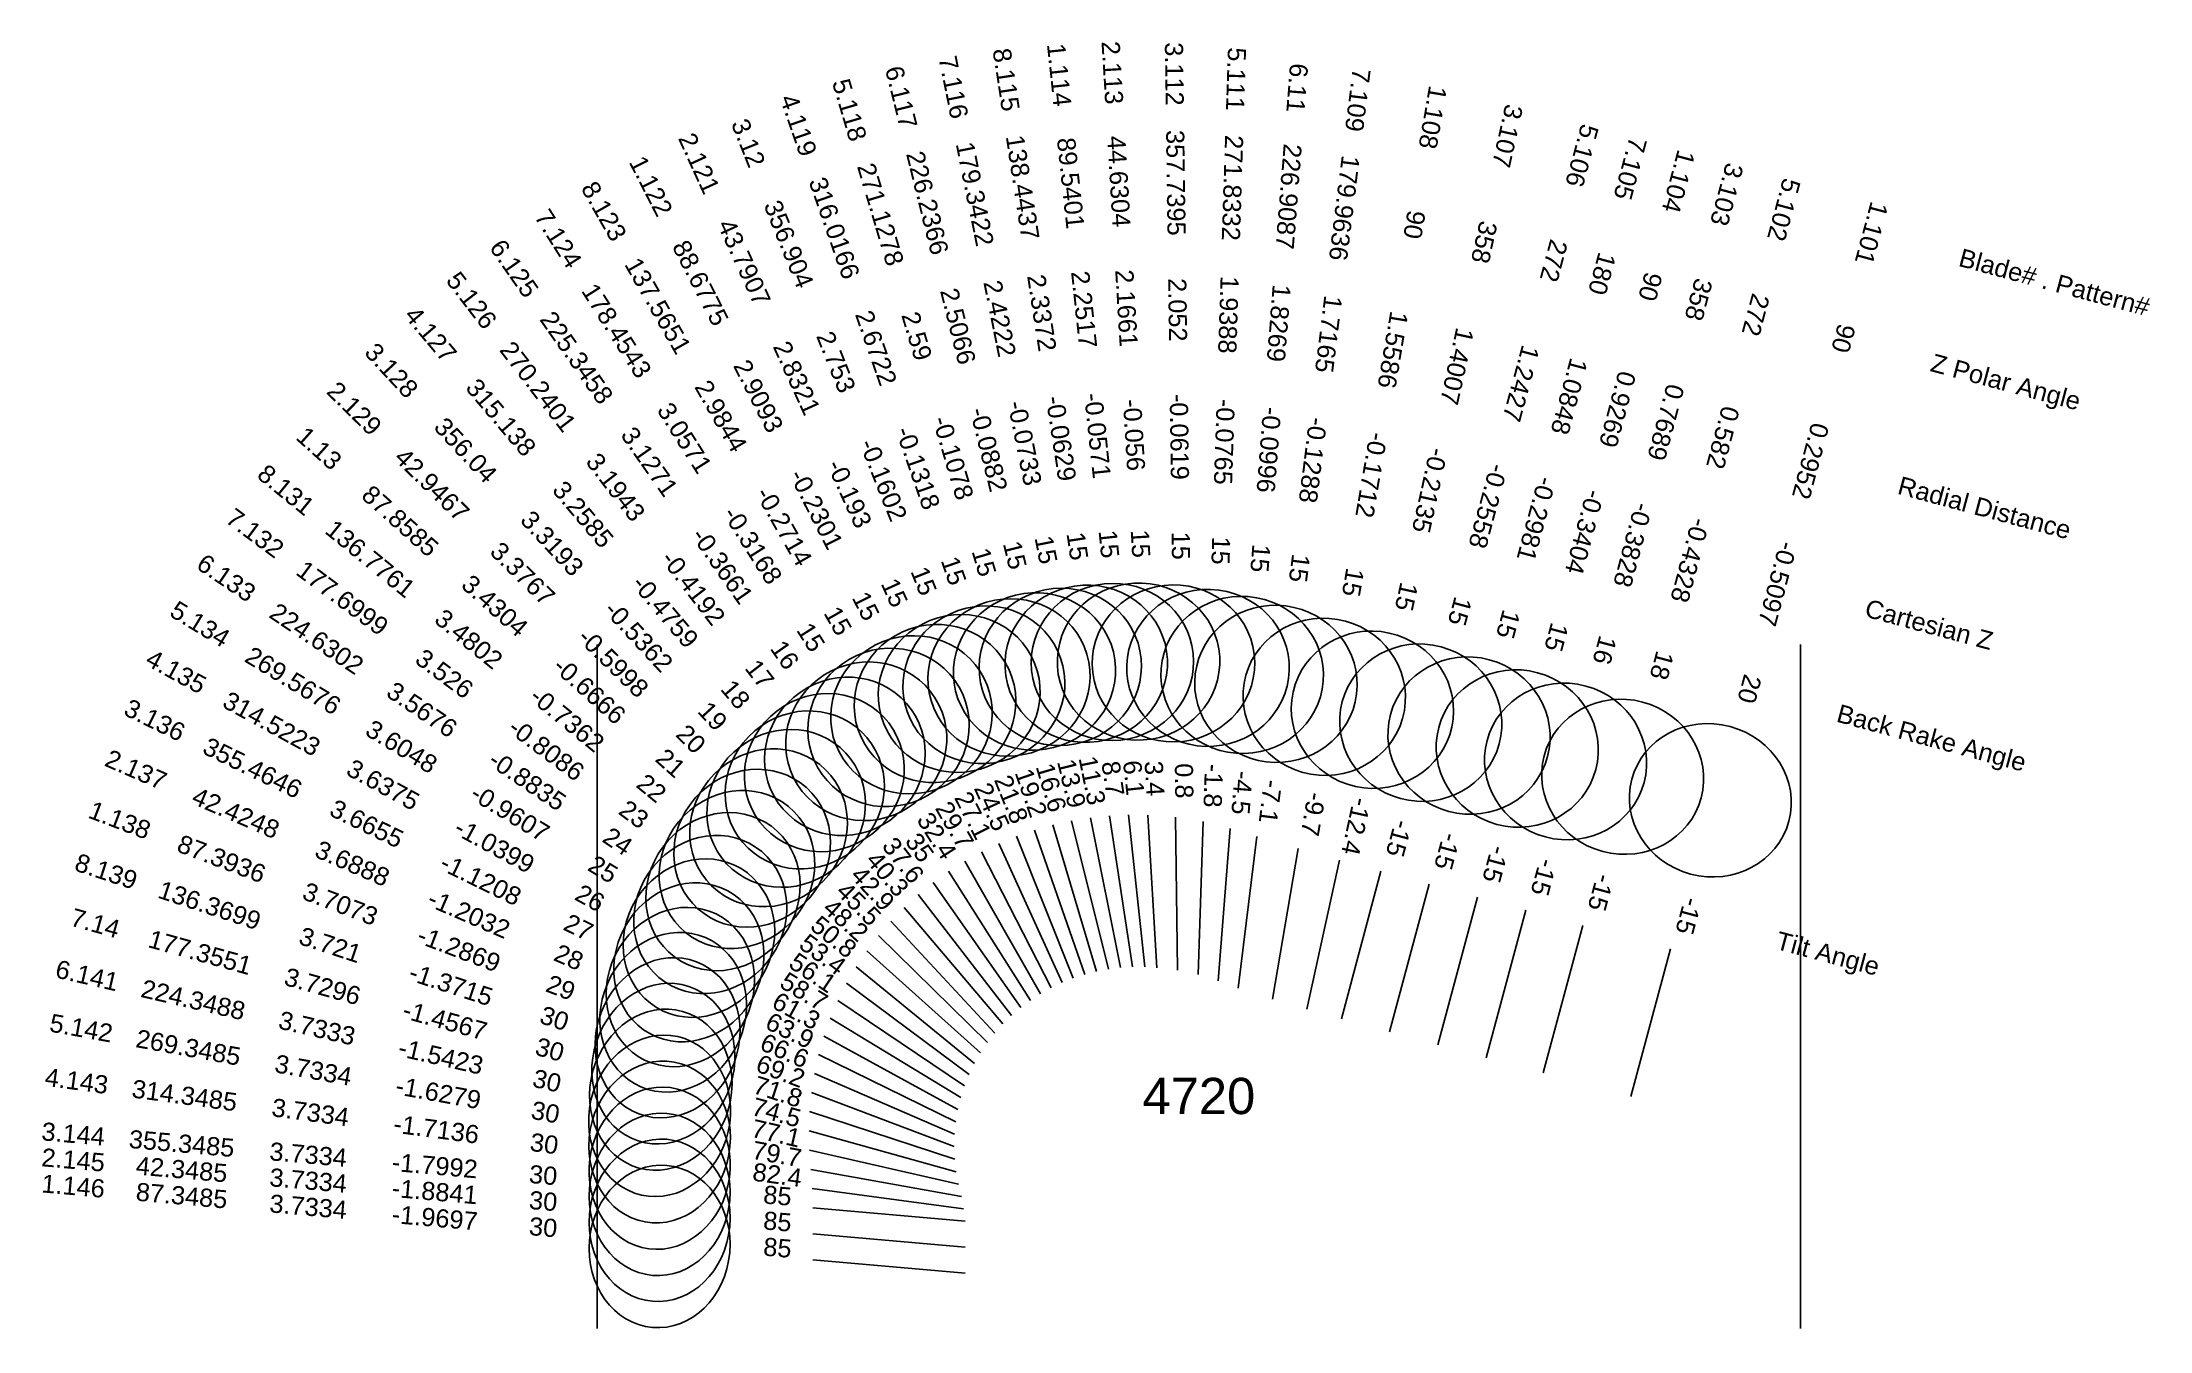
# Model space of a CAD drawing. Header units: inches. Extents: x 30.25 to 37.14, y 15.75 to 19.97.
import ezdxf
from ezdxf.enums import TextEntityAlignment as Align

# ---------------------------------------------------------------- set-up
doc = ezdxf.new("R2010")
doc.units = ezdxf.units.IN
doc.header["$MEASUREMENT"] = 0
for name, color, linetype, true_color in [('Blade_1', 30, 'Continuous', 0xff7f00), ('Blade_2', 7, 'Continuous', 0xcccc00), ('Blade_3', 7, 'Continuous', 0x00cc00), ('Blade_4', 7, 'Continuous', 0x00cccc), ('Blade_5', 7, 'Continuous', 0x0066cc), ('Blade_6', 190, 'Continuous', 0x7f00ff), ('Blade_7', 7, 'Continuous', 0xcc00cc), ('Blade_8', 7, 'Continuous', 0xcc0000)]:
    doc.layers.add(name, color=color, linetype=linetype, true_color=true_color)
doc.styles.get("Standard").update_dxf_attribs({"font": 'arial.ttf'})

msp = doc.modelspace()

# ---------------------------------------------------------------- linework, layer by layer
for p, q in [((32.0625, 18), (32.0625, 15.7621)), ((36, 18), (36, 15.7621))]:
    msp.add_line(p, q)
at = {"layer": 'Blade_1'}
for p, q in [((33.8014, 17.4422), (33.8541, 16.945)), ((33.3201, 17.3217), (33.5479, 16.8766)), ((34.3562, 17.3326), (34.2717, 16.8398)), ((34.9428, 17.1733), (34.8134, 16.6903)), ((32.9447, 16.9975), (33.3172, 16.664)), ((35.5745, 17.004), (35.4451, 16.521)), ((32.7634, 16.5344), (33.2309, 16.3569)), ((32.7682, 15.9864), (33.2663, 15.9428))]:
    msp.add_line(p, q, dxfattribs=at)
for centre, major_axis, ratio in [((33.7483, 17.9429), (0.2645, 0.028), 0.965926), ((34.4414, 17.8288), (0.2622, -0.045), 0.965926), ((33.0907, 17.7699), (0.2368, 0.1212), 0.965926), ((35.0731, 17.6596), (0.2569, -0.0688), 0.965926), ((35.7048, 17.4903), (0.2569, -0.0688), 0.939693), ((32.5696, 17.3334), (0.1774, 0.1982), 0.93358), ((32.2927, 16.7131), (0.0944, 0.2487), 0.87462), ((32.2666, 16.0303), (0.0232, 0.265), 0.866025)]:
    msp.add_ellipse(centre, major_axis=major_axis, ratio=ratio, dxfattribs=at)
at = {"layer": 'Blade_2'}
for p, q in [((33.8639, 17.4414), (33.8938, 16.9423)), ((33.3765, 17.3487), (33.5836, 16.8937)), ((32.9826, 17.0475), (33.3394, 16.6972)), ((32.7732, 16.5967), (33.232, 16.3979)), ((32.7682, 16.072), (33.2663, 16.0284))]:
    msp.add_line(p, q, dxfattribs=at)
for centre, major_axis, ratio in [((33.8339, 17.944), (0.2655, 0.0159), 0.965926), ((33.1679, 17.807), (0.2421, 0.1102), 0.965926), ((32.6233, 17.4002), (0.1864, 0.1898), 0.939693), ((32.3112, 16.7968), (0.1057, 0.2441), 0.882948), ((32.2666, 16.1159), (0.0232, 0.265), 0.866025)]:
    msp.add_ellipse(centre, major_axis=major_axis, ratio=ratio, dxfattribs=at)
at = {"layer": 'Blade_3'}
for p, q in [((33.9549, 17.4346), (33.9618, 16.9347)), ((33.4343, 17.3724), (33.6203, 16.9083)), ((34.4914, 17.2947), (34.3843, 16.8063)), ((35.1008, 17.1309), (34.9714, 16.6479)), ((33.0234, 17.0949), (33.3637, 16.7286)), ((32.7868, 16.6581), (33.236, 16.4385)), ((32.7682, 16.1569), (33.2663, 16.1133))]:
    msp.add_line(p, q, dxfattribs=at)
for centre, major_axis, ratio in [((33.948, 17.9381), (0.266, 0.0037), 0.965926), ((33.247, 17.8398), (0.2469, 0.099), 0.965926), ((34.5993, 17.7865), (0.2598, -0.057), 0.965926), ((35.2311, 17.6172), (0.2569, -0.0688), 0.961262), ((32.6807, 17.4638), (0.1949, 0.1811), 0.945519), ((32.3345, 16.8792), (0.1168, 0.239), 0.891007), ((32.2666, 16.2008), (0.0232, 0.265), 0.866025)]:
    msp.add_ellipse(centre, major_axis=major_axis, ratio=ratio, dxfattribs=at)
at = {"layer": 'Blade_4'}
for p, q in [((33.4935, 17.3927), (33.658, 16.9206)), ((33.0669, 17.1399), (33.3901, 16.7583)), ((32.8042, 16.7184), (33.2428, 16.4784)), ((32.7656, 16.2195), (33.2612, 16.1531))]:
    msp.add_line(p, q, dxfattribs=at)
for centre, major_axis, ratio in [((33.3278, 17.8682), (0.2512, 0.0875), 0.965926), ((32.7415, 17.5241), (0.203, 0.1719), 0.951057), ((32.3625, 16.9601), (0.1277, 0.2334), 0.898794), ((32.2666, 16.2864), (0.0353, 0.2636), 0.866025)]:
    msp.add_ellipse(centre, major_axis=major_axis, ratio=ratio, dxfattribs=at)
at = {"layer": 'Blade_5'}
for p, q in [((33.5537, 17.4096), (33.6963, 16.9304)), ((34.045, 17.4203), (34.0289, 16.9205)), ((34.627, 17.2579), (34.4976, 16.7749)), ((33.1131, 17.1821), (33.4184, 16.7861)), ((35.2877, 17.0809), (35.1583, 16.5979)), ((32.8253, 16.7776), (33.2525, 16.5177)), ((32.762, 16.2824), (33.254, 16.1933))]:
    msp.add_line(p, q, dxfattribs=at)
for centre, major_axis, ratio in [((33.41, 17.8922), (0.2549, 0.0759), 0.965926), ((34.0612, 17.9235), (0.2659, -0.0086), 0.965926), ((34.7573, 17.7442), (0.2569, -0.0688), 0.965926), ((32.8057, 17.5808), (0.2107, 0.1624), 0.956305), ((35.418, 17.5672), (0.2569, -0.0688), 0.951057), ((32.3952, 17.0393), (0.1383, 0.2272), 0.906308), ((32.2666, 16.3721), (0.0474, 0.2617), 0.866025)]:
    msp.add_ellipse(centre, major_axis=major_axis, ratio=ratio, dxfattribs=at)
at = {"layer": 'Blade_6'}
for p, q in [((33.6148, 17.4231), (33.7353, 16.9379)), ((34.1338, 17.3984), (34.0948, 16.9)), ((33.1617, 17.2215), (33.4485, 16.8119)), ((32.8501, 16.8353), (33.2648, 16.5561)), ((32.7575, 16.3453), (33.2449, 16.2338))]:
    msp.add_line(p, q, dxfattribs=at)
for centre, major_axis, ratio in [((33.4934, 17.9118), (0.2582, 0.0641), 0.965926), ((34.1731, 17.9004), (0.2652, -0.0207), 0.965926), ((32.8729, 17.6339), (0.2179, 0.1526), 0.961262), ((32.4324, 17.1165), (0.1485, 0.2207), 0.913545), ((32.2667, 16.4577), (0.0594, 0.2593), 0.866025)]:
    msp.add_ellipse(centre, major_axis=major_axis, ratio=ratio, dxfattribs=at)
at = {"layer": 'Blade_7'}
for p, q in [((33.6766, 17.433), (33.7747, 16.9427)), ((34.2212, 17.3716), (34.1594, 16.8754)), ((33.2124, 17.2579), (33.4801, 16.8356)), ((34.7849, 17.2156), (34.6555, 16.7326)), ((32.8783, 16.8913), (33.2798, 16.5934)), ((32.7555, 16.4085), (33.2373, 16.2747))]:
    msp.add_line(p, q, dxfattribs=at)
for centre, major_axis, ratio in [((33.5778, 17.9267), (0.2608, 0.0522), 0.965926), ((34.2835, 17.8712), (0.264, -0.0329), 0.965926), ((32.9429, 17.6832), (0.2247, 0.1424), 0.965926), ((34.9152, 17.7019), (0.2569, -0.0688), 0.965926), ((32.474, 17.1914), (0.1585, 0.2136), 0.920505), ((32.2704, 16.5433), (0.0712, 0.2563), 0.866025)]:
    msp.add_ellipse(centre, major_axis=major_axis, ratio=ratio, dxfattribs=at)
at = {"layer": 'Blade_8'}
for p, q in [((33.7388, 17.4394), (33.8143, 16.9451)), ((33.2653, 17.2914), (33.5133, 16.8572)), ((32.9099, 16.9455), (33.2973, 16.6294)), ((32.7574, 16.4716), (33.2325, 16.3158))]:
    msp.add_line(p, q, dxfattribs=at)
for centre, major_axis, ratio in [((33.6628, 17.9371), (0.263, 0.0402), 0.965926), ((33.0156, 17.7286), (0.231, 0.1319), 0.965926), ((32.5198, 17.2638), (0.1682, 0.2061), 0.927184), ((32.279, 16.6285), (0.0829, 0.2528), 0.866025)]:
    msp.add_ellipse(centre, major_axis=major_axis, ratio=ratio, dxfattribs=at)

# ---------------------------------------------------------------- texts
for s, height, p in [('Blade# . Pattern#', 0.059375, (36.5212, 19.2681)), ('Z Polar Angle', 0.059375, (36.429, 18.924)), ('Radial Distance', 0.059375, (36.3215, 18.5225)), ('Cartesian Z', 0.059375, (36.2139, 18.121)), ('Back Rake Angle', 0.059375, (36.1217, 17.7769)), ('Tilt Angle', 0.05937, (35.9225, 17.0336))]:
    msp.add_text(s, height=height, rotation=345).set_placement(p, align=Align.MIDDLE_LEFT)
msp.add_text('4720', height=0.11875).set_placement((34.0312, 16.5227), align=Align.MIDDLE_CENTER)
at = {"layer": 'Blade_1'}
for s, rotation, p in [('1.114', 276.05263, (33.5449, 19.8606)), ('1.108', 260.26316, (34.7675, 19.7295)), ('1.122', 297.10526, (32.212, 19.4866)), ('89.5401', 276.05263, (33.5825, 19.5064)), ('1.104', 255, (35.5722, 19.5224)), ('90', 260.26316, (34.7073, 19.3784)), ('1.101', 255, (36.2039, 19.3531)), ('88.6775', 297.10526, (32.3743, 19.1695)), ('2.2517', 276.05263, (33.6263, 19.0931)), ('90', 255, (35.48, 19.1783)), ('1.5586', 260.26316, (34.637, 18.9688)), ('90', 255, (36.1117, 19.009)), ('2.9093', 297.10526, (32.5637, 18.7995)), ('0.9269', 255, (35.3725, 18.7768)), ('-0.0571', 276.05263, (33.6702, 18.6798)), ('1.13', 318.15789, (31.1329, 18.6199)), ('-0.1712', 260.26316, (34.5667, 18.5591)), ('0.2952', 255, (36.0042, 18.6075)), ('-0.2301', 297.10526, (32.7531, 18.4295)), ('87.8585', 318.15789, (31.3983, 18.3822)), ('-0.3404', 255, (35.2649, 18.3754)), ('15', 276.05263, (33.7077, 18.3255)), ('-0.5097', 255, (35.8966, 18.206)), ('3.4304', 318.15789, (31.7079, 18.105)), ('15', 260.26316, (34.5065, 18.208)), ('15', 297.10526, (32.9154, 18.1124)), ('15', 255, (35.1727, 18.0312)), ('-0.6666', 318.15789, (32.0176, 17.8277)), ('20', 255, (35.8044, 17.8619)), ('21', 318.15789, (32.283, 17.5901)), ('6.1', 276.05263, (33.7889, 17.5603)), ('27.1', 297.10526, (33.266, 17.4274)), ('1.138', 339.21052, (30.4898, 17.3976)), ('-9.7', 260.26316, (34.3763, 17.4496)), ('87.3936', 339.21052, (30.8228, 17.2711)), ('-15', 255, (34.9735, 17.288)), ('3.7073', 339.21052, (31.2114, 17.1236)), ('48.2', 318.15789, (32.8562, 17.0767)), ('-15', 255, (35.6052, 17.1187)), ('-1.2869', 339.21052, (31.5999, 16.9761)), ('29', 339.21052, (31.933, 16.8497)), ('69.2', 339.21052, (32.6524, 16.5765)), ('1.146', 354.99999, (30.3454, 16.1984)), ('87.3485', 354.99999, (30.7003, 16.1673)), ('3.7334', 354.99999, (31.1144, 16.1311)), ('-1.9697', 354.99999, (31.5284, 16.0949)), ('30', 354.99999, (31.8833, 16.0638)), ('85', 354.99999, (32.6499, 15.9968))]:
    msp.add_text(s, height=0.05937, rotation=rotation, dxfattribs=at).set_placement(p, align=Align.CENTER)
at = {"layer": 'Blade_2'}
for s, rotation, p in [('2.113', 273.42105, (33.7188, 19.8691)), ('2.121', 294.47368, (32.369, 19.5622)), ('44.6304', 273.42105, (33.7401, 19.5134)), ('43.7907', 294.47368, (32.5165, 19.238)), ('2.1661', 273.42105, (33.7649, 19.0986)), ('2.8321', 294.47368, (32.6887, 18.8597)), ('2.129', 315.52631, (31.2472, 18.7513)), ('-0.056', 273.42105, (33.7897, 18.6837)), ('42.9467', 315.52631, (31.5014, 18.5017)), ('-0.193', 294.47368, (32.8609, 18.4814)), ('15', 273.42105, (33.8109, 18.3281)), ('3.3767', 315.52631, (31.798, 18.2105)), ('15', 294.47368, (33.0085, 18.1572)), ('-0.5998', 315.52631, (32.0945, 17.9193)), ('20', 315.52631, (32.3487, 17.6697)), ('2.137', 336.57894, (30.5416, 17.5633)), ('3.4', 273.42105, (33.8569, 17.5599)), ('42.4248', 336.57894, (30.8685, 17.4217)), ('24.5', 294.47368, (33.3273, 17.4568)), ('3.6888', 336.57894, (31.2499, 17.2565)), ('-1.2032', 336.57894, (31.6312, 17.0913)), ('45.5', 315.52631, (32.8978, 17.1306)), ('28', 336.57894, (31.9581, 16.9497)), ('66.6', 336.57894, (32.6642, 16.6439)), ('2.145', 354.99999, (30.3454, 16.284)), ('42.3485', 354.99999, (30.7003, 16.2529)), ('3.7334', 354.99999, (31.1144, 16.2167)), ('-1.8841', 354.99999, (31.5284, 16.1805)), ('30', 354.99999, (31.8833, 16.1494)), ('85', 354.99999, (32.6499, 16.0824))]:
    msp.add_text(s, height=0.05937, rotation=rotation, dxfattribs=at).set_placement(p, align=Align.CENTER)
at = {"layer": 'Blade_3'}
for s, rotation, p in [('3.112', 270.78947, (33.9214, 19.8664)), ('3.107', 257.63158, (35.0124, 19.6702)), ('3.12', 291.8421, (32.5295, 19.6299)), ('357.7395', 270.78947, (33.9263, 19.5102)), ('3.103', 255, (35.7302, 19.48)), ('356.904', 291.8421, (32.662, 19.2992)), ('358', 257.63158, (34.9361, 19.3223)), ('2.052', 270.78947, (33.9321, 19.0946)), ('358', 255, (35.638, 19.1359)), ('3.128', 312.89473, (31.368, 18.8766)), ('2.753', 291.8421, (32.8167, 18.9134)), ('1.4007', 257.63158, (34.847, 18.9163)), ('0.7689', 255, (35.5305, 18.7344)), ('-0.0619', 270.78947, (33.9378, 18.679)), ('356.04', 312.89473, (31.6105, 18.6156)), ('-0.1602', 291.8421, (32.9713, 18.5276)), ('-0.2135', 257.63158, (34.758, 18.5103)), ('3.3193', 312.89473, (31.8934, 18.3111)), ('-0.3828', 255, (35.4229, 18.3329)), ('15', 270.78947, (33.9427, 18.3228)), ('15', 291.8421, (33.1038, 18.1969)), ('15', 257.63158, (34.6817, 18.1623)), ('-0.5362', 312.89473, (32.1763, 18.0067)), ('16', 255, (35.3307, 17.9888)), ('3.136', 333.94736, (30.6019, 17.7262)), ('19', 312.89473, (32.4188, 17.7457)), ('355.4646', 333.94736, (30.922, 17.5697)), ('0.8', 270.78947, (33.9533, 17.5534)), ('21.8', 291.8421, (33.3901, 17.4827)), ('3.6655', 333.94736, (31.2954, 17.3872)), ('-12.4', 257.63158, (34.5169, 17.4107)), ('-1.1208', 333.94736, (31.6688, 17.2046)), ('42.9', 312.89473, (32.9426, 17.1819)), ('-15', 255, (35.1315, 17.2456)), ('27', 333.94736, (31.9888, 17.0482)), ('63.9', 333.94736, (32.6801, 16.7102)), ('3.144', 354.99999, (30.3454, 16.3689)), ('355.3485', 354.99999, (30.7003, 16.3378)), ('3.7334', 354.99999, (31.1144, 16.3016)), ('-1.7992', 354.99999, (31.5284, 16.2654)), ('30', 354.99999, (31.8833, 16.2343)), ('85', 354.99999, (32.6499, 16.1673))]:
    msp.add_text(s, height=0.05937, rotation=rotation, dxfattribs=at).set_placement(p, align=Align.CENTER)
at = {"layer": 'Blade_4'}
for s, rotation, p in [('4.119', 289.21052, (32.6932, 19.6893)), ('316.0166', 289.21052, (32.8105, 19.3529)), ('4.127', 310.26315, (31.4951, 18.9957)), ('2.6722', 289.21052, (32.9472, 18.9604)), ('315.138', 310.26315, (31.7253, 18.7239)), ('-0.1318', 289.21052, (33.084, 18.5679)), ('3.2585', 310.26315, (31.994, 18.4067)), ('15', 289.21052, (33.2012, 18.2315)), ('-0.4759', 310.26315, (32.2626, 18.0895)), ('4.135', 331.31578, (30.6707, 17.8857)), ('18', 310.26315, (32.4928, 17.8177)), ('314.5223', 331.31578, (30.9832, 17.7147)), ('3.6375', 331.31578, (31.3478, 17.5153)), ('19.2', 289.21052, (33.4544, 17.5049)), ('-1.0399', 331.31578, (31.7124, 17.3158)), ('40.3', 310.26315, (32.9902, 17.2305)), ('26', 331.31578, (32.025, 17.1448)), ('61.3', 331.31578, (32.7, 16.7754)), ('4.143', 352.36841, (30.3552, 16.5425)), ('314.3485', 352.36841, (30.7083, 16.4952)), ('3.7334', 352.36841, (31.1202, 16.44)), ('-1.7136', 352.36841, (31.5322, 16.3848)), ('30', 352.36841, (31.8852, 16.3375)), ('82.4', 352.36841, (32.6479, 16.2353))]:
    msp.add_text(s, height=0.05937, rotation=rotation, dxfattribs=at).set_placement(p, align=Align.CENTER)
at = {"layer": 'Blade_5'}
for s, rotation, p in [('5.111', 268.1579, (34.1232, 19.851)), ('5.118', 286.57894, (32.8597, 19.7405)), ('271.8332', 268.1579, (34.1117, 19.4949)), ('5.106', 255, (35.2564, 19.607)), ('271.1278', 286.57894, (32.9614, 19.3991)), ('5.102', 255, (35.9171, 19.43)), ('272', 255, (35.1642, 19.2629)), ('5.126', 307.63157, (31.6282, 19.1081)), ('1.9388', 268.1579, (34.0984, 19.0795)), ('272', 255, (35.8249, 19.0859)), ('2.59', 286.57894, (33.08, 19.0007)), ('270.2401', 307.63157, (31.8457, 18.8259)), ('1.2427', 255, (35.0567, 18.8614)), ('-0.0765', 268.1579, (34.085, 18.6641)), ('0.582', 255, (35.7174, 18.6844)), ('-0.1078', 286.57894, (33.1986, 18.6024)), ('3.1943', 307.63157, (32.0995, 18.4968)), ('-0.2558', 255, (34.9491, 18.46)), ('15', 268.1579, (34.0736, 18.3081)), ('-0.4328', 255, (35.6098, 18.2829)), ('-0.4192', 307.63157, (32.3532, 18.1676)), ('15', 286.57894, (33.3002, 18.261)), ('5.134', 328.6842, (30.7476, 18.0416)), ('15', 255, (34.8569, 18.1158)), ('269.5676', 328.6842, (31.052, 17.8565)), ('17', 307.63157, (32.5708, 17.8855)), ('18', 255, (35.5176, 17.9388)), ('3.6048', 328.6842, (31.4071, 17.6405)), ('16.6', 286.57894, (33.5198, 17.5234)), ('-1.8', 268.1579, (34.0488, 17.5389)), ('-0.9607', 328.6842, (31.7621, 17.4244)), ('-15', 255, (34.6577, 17.3726)), ('37.6', 307.63157, (33.0406, 17.2761)), ('25', 328.6842, (32.0665, 17.2393)), ('-15', 255, (35.3184, 17.1956)), ('58.7', 328.6842, (32.7239, 16.8393)), ('5.142', 349.73683, (30.3689, 16.7157)), ('269.3485', 349.73683, (30.7195, 16.6522)), ('3.7334', 349.73683, (31.1285, 16.5782)), ('-1.6279', 349.73683, (31.5374, 16.5041)), ('30', 349.73683, (31.888, 16.4406)), ('79.7', 349.73683, (32.6452, 16.3035))]:
    msp.add_text(s, height=0.05937, rotation=rotation, dxfattribs=at).set_placement(p, align=Align.CENTER)
at = {"layer": 'Blade_6'}
for s, rotation, p in [('6.117', 283.94737, (33.0286, 19.7834)), ('6.11', 265.52632, (34.3235, 19.823)), ('226.2366', 283.94737, (33.1144, 19.4377)), ('226.9087', 265.52632, (34.2957, 19.4679)), ('6.125', 304.99999, (31.7667, 19.2136)), ('1.8269', 265.52632, (34.2633, 19.0535)), ('2.5066', 283.94737, (33.2146, 19.0343)), ('225.3458', 304.99999, (31.9711, 18.9218)), ('-0.0882', 283.94737, (33.3148, 18.631)), ('-0.0996', 265.52632, (34.2309, 18.6391)), ('3.1271', 304.99999, (32.2095, 18.5814)), ('-0.3661', 304.99999, (32.4479, 18.2409)), ('6.133', 326.05262, (30.8326, 18.1934)), ('15', 283.94737, (33.4007, 18.2852)), ('15', 265.52632, (34.2031, 18.284)), ('224.6302', 326.05262, (31.1281, 17.9945)), ('16', 304.99999, (32.6522, 17.9491)), ('3.5676', 326.05262, (31.4729, 17.7624)), ('-0.8835', 326.05262, (31.8177, 17.5303)), ('13.9', 283.94737, (33.5861, 17.5384)), ('-4.5', 265.52632, (34.1431, 17.5168)), ('24', 326.05262, (32.1132, 17.3314)), ('35', 304.99999, (33.0936, 17.3187)), ('6.141', 347.10525, (30.3868, 16.8881)), ('56.1', 326.05262, (32.7516, 16.9016)), ('224.3488', 347.10525, (30.7341, 16.8086)), ('3.7333', 347.10525, (31.1392, 16.7158)), ('-1.5423', 347.10525, (31.5444, 16.6231)), ('30', 347.10525, (31.8916, 16.5436)), ('77.1', 347.10525, (32.6417, 16.3718))]:
    msp.add_text(s, height=0.05937, rotation=rotation, dxfattribs=at).set_placement(p, align=Align.CENTER)
at = {"layer": 'Blade_7'}
for s, rotation, p in [('7.116', 281.31579, (33.1994, 19.8177)), ('7.109', 262.89474, (34.522, 19.7849)), ('179.3422', 281.31579, (33.2693, 19.4684)), ('179.9636', 262.89474, (34.478, 19.4314)), ('7.105', 255, (35.4143, 19.5647)), ('7.124', 302.36842, (31.9104, 19.3121)), ('180', 255, (35.3221, 19.2206)), ('178.4543', 302.36842, (32.1012, 19.0112)), ('2.4222', 281.31579, (33.3508, 19.0608)), ('1.7165', 262.89474, (34.4266, 19.0189)), ('1.0848', 255, (35.2146, 18.8191)), ('3.0571', 302.36842, (32.3237, 18.6601)), ('-0.0733', 281.31579, (33.4324, 18.6533)), ('-0.1288', 262.89474, (34.3752, 18.6065)), ('-0.2981', 255, (35.107, 18.4177)), ('7.132', 323.42104, (30.9253, 18.3406)), ('-0.3168', 302.36842, (32.5462, 18.3091)), ('15', 281.31579, (33.5023, 18.304)), ('15', 262.89474, (34.3311, 18.253)), ('177.6999', 323.42104, (31.2114, 18.1283)), ('15', 255, (35.0148, 18.0735)), ('15', 302.36842, (32.7369, 18.0082)), ('3.526', 323.42104, (31.5452, 17.8807)), ('-0.8086', 323.42104, (31.8789, 17.633)), ('11.3', 281.31579, (33.6533, 17.5494)), ('-7.1', 262.89474, (34.2359, 17.4894)), ('23', 323.42104, (32.165, 17.4207)), ('32.4', 302.36842, (33.1489, 17.3582)), ('-15', 255, (34.8156, 17.3303)), ('7.14', 344.47367, (30.4123, 17.0595)), ('177.3551', 344.47367, (30.7555, 16.9642)), ('53.4', 323.42104, (32.783, 16.9621)), ('3.7296', 344.47367, (31.156, 16.8529)), ('-1.4567', 344.47367, (31.5564, 16.7416)), ('30', 344.47367, (31.8997, 16.6463)), ('74.5', 344.47367, (32.6411, 16.4403))]:
    msp.add_text(s, height=0.05937, rotation=rotation, dxfattribs=at).set_placement(p, align=Align.CENTER)
at = {"layer": 'Blade_8'}
for s, rotation, p in [('8.115', 278.68421, (33.3716, 19.8435)), ('138.4437', 278.68421, (33.4254, 19.4913)), ('8.123', 299.73684, (32.059, 19.4031)), ('137.5651', 299.73684, (32.2357, 19.0938)), ('2.3372', 278.68421, (33.4882, 19.0805)), ('2.9844', 299.73684, (32.4419, 18.7329)), ('-0.0629', 278.68421, (33.5509, 18.6696)), ('8.131', 320.78947, (31.0255, 18.4829)), ('-0.2714', 299.73684, (32.648, 18.372)), ('136.7761', 320.78947, (31.3016, 18.2577)), ('15', 278.68421, (33.6047, 18.3174)), ('3.4802', 320.78947, (31.6236, 17.995)), ('15', 299.73684, (32.8247, 18.0627)), ('-0.7362', 320.78947, (31.9456, 17.7322)), ('8.7', 278.68421, (33.7209, 17.5568)), ('22', 320.78947, (32.2217, 17.507)), ('29.7', 299.73684, (33.2064, 17.3945)), ('8.139', 341.84209, (30.4465, 17.2295)), ('136.3699', 341.84209, (30.785, 17.1185)), ('50.8', 320.78947, (32.8179, 17.0206)), ('3.721', 341.84209, (31.18, 16.9889)), ('-1.3715', 341.84209, (31.5749, 16.8594)), ('30', 341.84209, (31.9134, 16.7484)), ('71.8', 341.84209, (32.6446, 16.5086))]:
    msp.add_text(s, height=0.05937, rotation=rotation, dxfattribs=at).set_placement(p, align=Align.CENTER)

doc.saveas('drawing.dxf')
